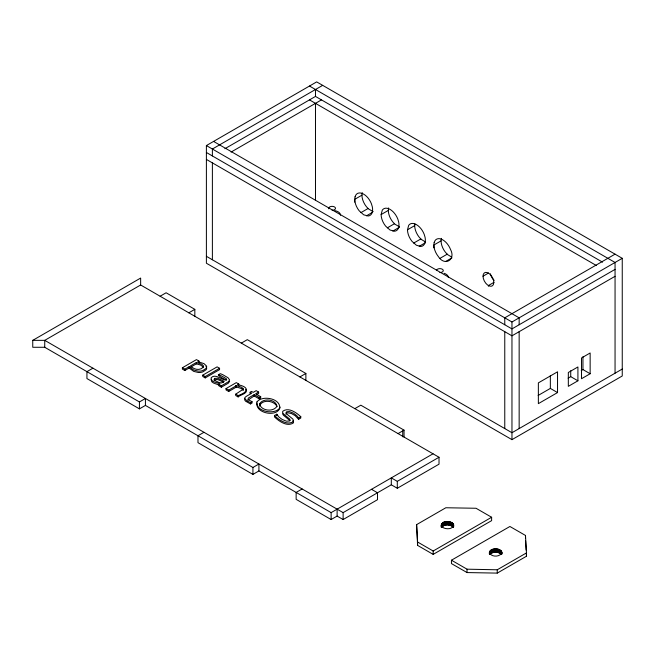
<?xml version="1.0" encoding="UTF-8"?>
<svg xmlns="http://www.w3.org/2000/svg" width="655" height="655" viewBox="0 0 655 655"><rect width="100%" height="100%" fill="white"/><g stroke="black" fill="none" stroke-linecap="round" stroke-linejoin="round"><path stroke-width="0.98" d="M504.768 324.757L504.768 317.831L615.053 254.156M511.964 439.652L511.964 321.99L622.25 258.316L622.25 375.978L511.964 439.652L206.391 263.228L206.391 145.566L316.676 81.891L622.25 258.316M519.153 324.757L519.153 317.839L213.579 141.415M538.14 395.464L550.347 388.415L550.347 375.561M557.536 392.574L557.536 371.811L538.361 382.88L538.361 403.644L557.536 392.574L550.347 388.415M568.106 378.164L570.726 376.65L570.726 370.722M577.915 380.809L577.915 366.964L568.327 372.498L568.327 386.344L577.915 380.809L570.726 376.65M581.231 370.591L582.95 369.592L582.95 356.738M590.147 373.743L590.147 352.979L581.517 357.966L581.517 378.729L590.147 373.743L582.95 369.592M615.053 373.203L615.061 262.467L309.488 86.042M501.771 554.187C503.081 546.999 488.327 546.925 489.4 554.048M441.888 526.947L441.888 523.574L442.42 526.423L442.42 523.05C445.531 519.521 457.157 522.248 452.22 527.422C449.084 530.37 438.424 528.249 442.42 523.05L443.099 525.957L441.888 526.947L441.519 524.139L441.519 526.669M441.396 526.898L443.902 525.572L443.902 522.191L444.81 525.261L447.881 524.917L451.925 525.441M211.025 379.319L211.819 381.783L213.399 382.962L218.68 384.919M259.544 406.133C261.722 398.96 274.38 400.328 277.024 406.681M373.194 211.639L368.569 208.97L366.407 206.693A12.641 7.295 60 0 1 361.937 195.174L362.248 192.676M381.12 214.562L382.315 210.091A12.641 7.295 60 0 1 397.798 219.024L398.69 222.029A12.641 7.295 60 0 1 394.531 231.24L390.061 230.036L385.59 226.073A12.641 7.295 60 0 1 381.12 214.562L388.317 210.402L388.62 207.913M407.492 229.782L408.695 225.312A12.641 7.295 60 0 1 424.17 234.253L425.062 237.257A12.641 7.295 60 0 1 420.903 246.46L416.433 245.265L411.962 241.302A12.641 7.295 60 0 1 407.492 229.782L414.689 225.631L414.893 223.969M451.541 257.006L447.684 254.656L445.531 252.388A12.641 7.295 60 0 1 441.061 240.868L441.364 238.371M229.635 381.308L228.317 383.175L221.325 387.211L218.893 385.811L218.893 384.452L219.99 383.822L213.399 381.611L211.819 380.432L211.025 377.96C215.487 372.498 223.027 381.628 226.655 379.638L226.425 378.803C214.774 371.467 216.453 375.446 226.425 380.154M285.916 414.247L286.636 413.108L287.823 412.789L291.369 413.51L295.143 415.63L298.615 419.29L300.776 418.046L300.776 416.686C296.396 412.634 288.503 406.927 282.739 411.274L282.592 412.437L283.361 413.804L289.821 419.175L290.149 420.453L289.518 421.001L286.489 421.206L282.125 419.429L278.989 417.071L276.754 414.238L274.47 415.557L274.47 416.916C279.022 421.345 287.283 427.191 293.489 422.835L293.014 420.592M256.891 403.324C255.753 413.542 277.867 417.759 280.111 407.115M244.954 398.829L244.716 399.968L245.502 401.155L250.488 403.938L252.044 403.038L252.044 401.687L248.04 399.566L248.286 398.093L254.197 394.621L259.241 397.536L260.698 396.693L260.698 398.043L259.241 398.887L254.197 395.98L247.795 400.156M489.506 553.442L489.506 551.756L489.801 554.548C492.593 551.42 498.389 551.42 501.304 554.4L501.296 551.019L501.55 553.983M214.038 380.309C216.952 377.861 220.792 381.218 223.609 382.332M442.387 525.998L443.869 524.966M491.627 517.262L433.168 551.011L417.587 542.012L416.613 524.63L445.834 507.756L476.038 508.264L491.627 517.262L491.627 520.635L433.168 554.384L417.587 545.386L416.613 524.63M322.669 85.355L212.384 149.029L212.384 155.947M224.878 148.734L315.481 96.424L602.551 262.164M231.068 152.083L321.474 99.888M32.75 340.354L140.645 278.064L140.645 284.99L439.022 457.255L439.022 464.174L397.298 488.27L391.305 484.806L343.122 512.628L44.736 340.354L32.75 340.354L32.75 347.281L44.736 347.281L139.433 401.949L145.426 398.486L145.426 405.412L197.859 435.681M140.645 284.99L44.736 340.354L44.736 347.281M160.115 296.232L166.108 292.769L194.83 309.348L194.83 316.275M361.937 195.174L354.748 199.325L354.748 202.149M360.913 212.638L368.102 208.478M92.928 368.184L86.935 371.639L86.935 378.565L139.433 408.867L145.426 405.412M188.836 312.812L194.83 309.348M366.456 215.839L372.056 212.605M387.285 227.866L394.482 223.715M392.828 231.068L399.223 227.375M182.377 367.758L184.816 369.166L189.131 366.677L189.131 368.028L184.816 370.517L182.377 369.109L182.377 367.758L196.475 359.611L198.915 361.028L198.915 362.379M196.377 362.485L190.54 365.858C193.528 369.42 199.456 371 203.058 367.389L203.435 365.809L201.707 364.213L196.377 362.485L196.377 363.844L190.54 367.218M198.915 361.028L197.835 361.65L203.983 363.623L206.472 365.973A6.329 3.66 0 0 1 206.079 368.397L202.886 370.509A7.009 4.045 0 0 1 198.236 371.107L193.684 370.026L189.131 366.677M413.657 243.095L420.854 238.944M241.327 343.122L247.32 339.658L305.877 373.465L305.877 380.383M419.208 246.296L425.594 242.604M202.772 375.143L217.124 366.865L219.564 368.274L219.564 369.625L205.22 377.91L202.772 376.502L202.772 375.143L205.22 376.56L219.564 368.274M441.061 240.868L433.864 245.019L433.864 247.844M218.598 374.676L220.358 373.661L222.733 374.676L228.046 377.763L229.635 379.949L228.317 381.816L221.325 385.852L218.893 384.452M440.029 258.324L447.226 254.173M445.58 261.525L451.975 257.841M236.398 387.031L236.16 385.541L236.398 387.031L228.71 391.477L226.024 389.921L226.024 388.571L236.324 382.626L238.772 384.035L238.772 385.386M238.772 384.035L237.626 384.69C247.656 386.425 250.447 391.264 238.158 395.571L235.718 394.163L235.718 395.522L238.158 396.93C239.886 394.834 248.777 393.491 245.748 389.373M226.024 388.571L228.71 390.118L236.398 385.68M235.718 394.163L243.341 389.135L241.589 387.236L236.16 385.541M250.104 393.614L250.104 392.263L251.561 391.42L253.215 392.37L256.171 390.667L258.619 392.075L258.619 393.426L256.392 394.711M258.619 392.075L255.655 393.778L260.698 396.693M250.104 392.263L251.757 393.213L246.28 396.373L244.954 397.479L244.716 398.617L247.238 401.056L250.488 402.588L252.044 401.687M433.029 453.792L331.127 512.628L258.921 470.937L252.928 474.4L197.982 442.674L197.982 435.755L203.975 432.292M299.884 376.928L305.877 373.465M483.022 276.214A7.631 4.405 60 0 1 491.111 275.485A7.631 4.405 60 0 1 491.111 286.276A7.631 4.405 60 0 1 483.022 276.214L488.614 272.979M494.009 282.321L488.409 285.555L488.409 286.243M274.47 415.557C279.022 419.994 287.283 425.84 293.489 421.476L293.014 419.241L286.341 413.641L285.916 412.896L286.636 411.758L289.461 411.577L293.391 413.141L296.633 415.516L298.615 417.931L300.776 416.686M197.982 435.755L252.928 467.474L258.921 464.018L258.921 470.937M354.83 408.646L360.823 405.183L404.037 430.139L404.037 437.057M615.061 269.385L511.964 328.908L206.391 152.484M615.053 276.312L511.964 335.827L206.391 159.411M302.135 488.966L296.142 492.429L296.142 499.347L331.127 519.546L337.12 516.083L343.122 519.546L377.501 499.7L377.501 492.773L371.508 489.318M398.043 433.594L404.037 430.139M391.305 484.806L391.305 477.888L397.298 481.343L439.022 457.255M622.25 369.052L511.964 432.726L206.391 256.31M451.451 560.213L467.04 569.187L497.243 569.784L526.464 552.918L525.49 535.454L509.909 526.481L451.451 560.213L451.459 563.595L467.04 572.568L497.243 573.109L526.473 556.242L526.464 552.918M443.099 525.957L443.099 522.584L443.902 525.572L444.81 525.261L444.81 521.888L445.793 525.048L445.793 521.675L446.825 524.933L446.825 521.56L447.881 524.917L447.881 521.544L448.921 525.007L451.925 525.482M236.16 386.892L241.589 388.587L243.341 390.486M196.377 363.844L200.569 365.007L203.435 367.16M448.921 525.007L448.921 521.634L449.919 525.195L452.957 526.817L452.957 523.435L453.375 527.373M399.566 226.867L394.94 224.198L392.779 221.922A12.641 7.295 60 0 1 388.317 210.402M425.169 241.769L421.312 239.427L419.159 237.151A12.641 7.295 60 0 1 414.689 225.631M309.488 99.888L596.345 265.504M206.391 145.566L511.964 321.99M289.821 420.535L283.361 415.164L282.592 413.788M189.131 368.028L193.684 371.377L198.236 372.466A7.009 4.045 0 0 0 202.894 371.86L206.079 369.748A6.329 3.66 0 0 0 206.661 368.143M205.965 366.522L206.472 367.324M452.957 526.817L452.384 522.927L452.384 526.301L451.68 522.477L451.68 525.859L450.845 522.109L450.845 525.482L449.919 521.822L449.919 525.195M501.304 554.4L500.805 550.487L500.805 553.868L500.158 550.004L500.166 553.385L499.388 549.594L499.388 552.976L498.504 549.267L498.504 552.648L497.538 549.029L497.538 552.411L496.515 548.89L496.515 552.271L495.467 548.857L495.467 552.231L494.419 548.923L494.419 552.296L493.403 549.087L493.411 552.46L492.454 549.349L492.462 552.722L491.602 549.701L491.602 553.074L490.857 550.126L490.857 553.508L490.251 550.626L489.801 554.548M441.454 526.587L441.314 524.737L441.314 527.267M453.555 526.972L453.375 524L453.375 526.53M525.613 540.874L526.129 550.069M526.301 553.131L526.473 556.242M489.473 554.204L489.4 552.353C490.652 557.405 500.78 557.38 501.779 552.198L501.787 553.884M501.705 553.581L501.624 551.6L501.632 554.13M453.645 526.579L453.612 524.59L453.612 526.276M441.298 525.343L441.306 527.193M525.49 535.454L525.498 537.992M497.243 569.784L497.243 573.109M467.04 569.187L467.04 572.568M519.153 331.676L519.153 428.575M504.768 331.676L504.768 428.575M433.168 551.011L433.168 554.384M417.587 542.012L417.587 545.386M402.719 430.9L402.719 436.828M397.298 481.343L397.298 488.27M343.122 512.628L343.122 519.546M337.12 509.164L337.12 516.083M331.127 512.628L331.127 519.546M315.481 89.506L315.481 96.424M315.481 103.351L315.481 200.242M298.615 417.931L298.615 419.29M298.434 417.833L298.434 419.184M276.934 414.345L276.934 415.696M276.754 414.238L276.754 415.589M259.241 397.536L259.241 398.887M254.197 394.621L254.197 395.98M252.928 467.474L252.928 474.4M250.488 402.588L250.488 403.938M242.98 388.259L242.98 389.61M238.158 395.571L238.158 396.93M228.71 390.118L228.71 391.477M221.325 385.852L221.325 387.211M212.384 162.866L212.384 259.765M205.22 376.56L205.22 377.91M184.816 369.166L184.816 370.517M139.433 401.949L139.433 408.867M494.206 280.381A7.631 4.405 60 0 1 490.399 273.774M334.992 210.64A8.474 4.896 0 0 1 340.567 215.241M328.818 208.822A3.39 1.957 0 0 1 331.504 206.391A3.39 1.957 0 0 1 335.475 208.143A3.39 1.957 0 0 1 332.093 210.271M444.115 273.282A8.474 4.896 0 0 1 448.348 277.515M436.598 270.089A3.39 1.957 0 0 1 440.463 268.665A3.39 1.957 0 0 1 443.255 270.769A3.39 1.957 0 0 1 439.873 272.554M259.593 403.881C260.895 410.914 273.413 412.404 276.959 406.215C275.739 399.149 263.105 397.659 259.593 403.881M355.051 196.827L354.748 199.325A12.641 7.295 60 0 0 359.218 210.844L363.689 214.807L368.151 216.003A12.641 7.295 60 0 0 372.318 206.8L371.426 203.795A12.641 7.295 60 0 0 355.943 194.854L355.051 196.827M434.175 242.522L433.864 245.019A12.641 7.295 60 0 0 438.334 256.539C444.614 266.536 456.068 259.929 450.542 249.49A12.641 7.295 60 0 0 435.067 240.549L434.175 242.522M256.891 401.973C255.72 411.602 274.314 415.213 279.66 408.114C280.856 398.477 262.229 394.859 256.891 401.973M214.627 378.402L214.046 379.605L214.66 380.35L218.598 382.34L221.431 382.987L224.297 381.333L217.64 378.271L214.627 378.402"/></g></svg>
